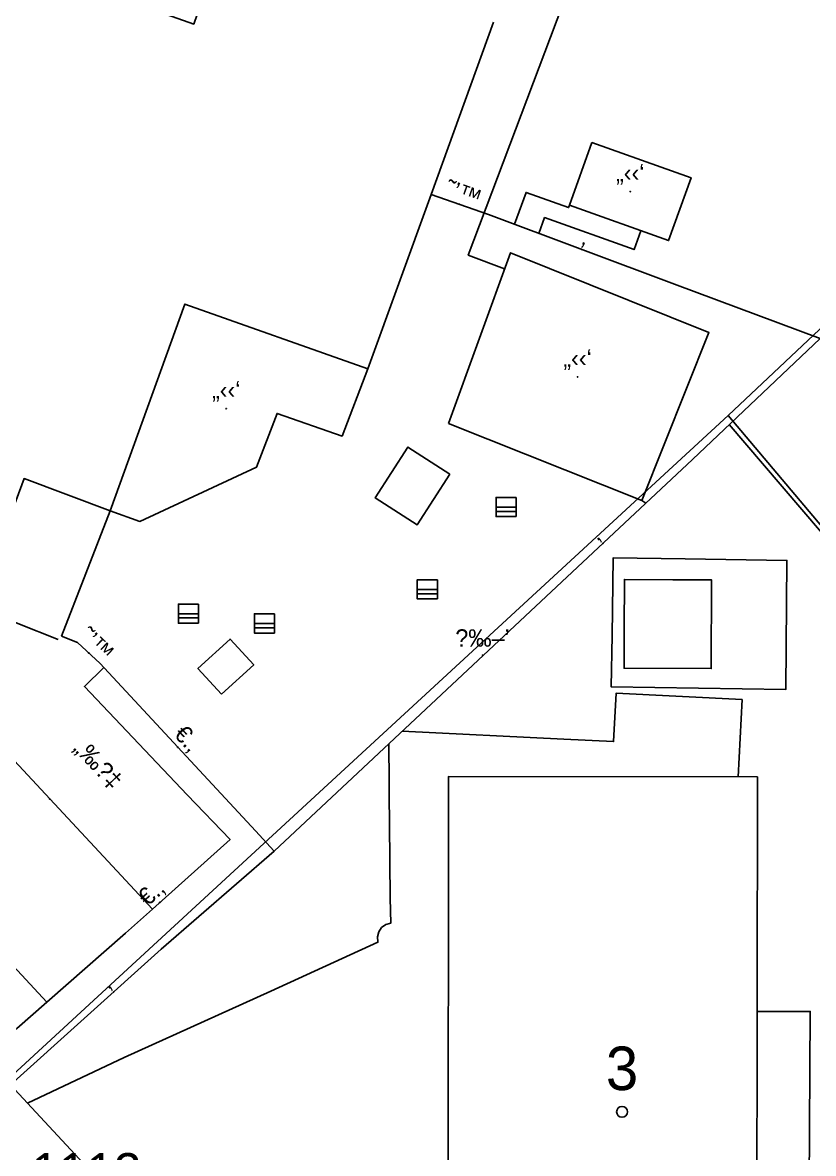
# Model space of a CAD drawing. Header units: metres. Extents: x 218299 to 220222, y 572714 to 574340.
# Drawn here: x 219069.4 to 219105.7, y 573741.8 to 573793.8 of the extents above; entities that cross this region are included whole.
import ezdxf
from ezdxf.enums import TextEntityAlignment as Align

# ---------------------------------------------------------------- set-up
doc = ezdxf.new("R2010")
doc.units = ezdxf.units.M
doc.header["$MEASUREMENT"] = 0
for name, color, linetype in [('1602', 44, 'Continuous'), ('1603', 44, 'Continuous'), ('6241', 7, 'Continuous'), ('A_POINTS', 2, 'Continuous'), ('M2200', 253, 'Continuous'), ('M2207', 253, 'Continuous'), ('M2401', 7, 'Continuous'), ('M2404', 7, 'Continuous'), ('M2407', 253, 'Continuous'), ('M2408', 253, 'Continuous'), ('M2430', 253, 'Continuous'), ('M2601', 253, 'Continuous'), ('M2602', 253, 'Continuous'), ('M2605', 253, 'Continuous'), ('M2612', 253, 'Continuous'), ('M2804', 253, 'Continuous'), ('M5203', 253, 'Continuous'), ('M5250', 253, 'Continuous')]:
    doc.layers.add(name, color=color, linetype=linetype)
doc.styles.add('HEBTXT', font='HEBTXT')
doc.styles.add('MAVAT_HEBTXT', font='HEBTXT')

# ---------------------------------------------------------------- blocks, each defined once
blk = doc.blocks.new('6241')
at = {"color": 0}
blk.add_lwpolyline([(-2, -1.2), (2, -1.2), (2, 1.2), (-2, 1.2)], close=True, dxfattribs=at)
blk.add_lwpolyline([(-2, -1.2), (2, -1.2), (2, 1.2), (-2, 1.2)], close=True, dxfattribs=at)
at = {"color": 0, "const_width": 0.48}
blk.add_lwpolyline([(-1.44, 0), (1.44, 0)], dxfattribs=at)
blk.add_lwpolyline([(-1.44, 0), (1.44, 0)], dxfattribs=at)
at = {"color": 0, "style": 'HEBTXT'}
blk.add_attdef('PIL_NAME', (2.42, 1.776), '', height=1.7, dxfattribs=at)
at = {"color": 0, "style": 'HEBTXT', "flags": 1}
for tag, p in [('TYPE', (2.43, -0.61)), ('MAP_TYPE', (2.423, -2.677))]:
    blk.add_attdef(tag, p, '', height=1.7, dxfattribs=at)
blk = doc.blocks.new('1603')
at = {"layer": 'A_POINTS'}
blk.add_circle((0, 0), 0.25, dxfattribs=at)
at = {"color": 0, "style": 'HEBTXT'}
blk.add_attdef('PARCEL_NUM', text='', height=2, dxfattribs=at).set_placement((0, 1), align=Align.CENTER)
at = {"color": 0, "style": 'HEBTXT', "flags": 1}
blk.add_attdef('LOT_NUM', text='', height=2, dxfattribs=at).set_placement((0, -2.5), align=Align.CENTER)
blk = doc.blocks.new('M2804')
blk.add_circle((0, 0), 0.025)
at = {"style": 'MAVAT_HEBTXT'}
blk.add_attdef('NAME', text='', height=0.8, dxfattribs=at).set_placement((0, 1.59), align=Align.MIDDLE)
blk = doc.blocks.new('M2207')
blk.add_circle((0, 0), 0.025)
at = {"style": 'MAVAT_HEBTXT'}
blk.add_attdef('NAME', text='', height=0.8, dxfattribs=at).set_placement((0, 1.59), align=Align.MIDDLE)
blk = doc.blocks.new('M2601')
blk.add_circle((0, 0), 0.025)
at = {"style": 'MAVAT_HEBTXT'}
blk.add_attdef('NAME', text='', height=0.8, dxfattribs=at).set_placement((0, 1.59), align=Align.MIDDLE)
blk = doc.blocks.new('M2602')
blk.add_circle((0, 0), 0.025)
at = {"style": 'MAVAT_HEBTXT'}
blk.add_attdef('NAME', text='', height=0.8, dxfattribs=at).set_placement((0, 1.59), align=Align.MIDDLE)
blk = doc.blocks.new('M2612')
blk.add_circle((0, 0), 0.025)
at = {"style": 'MAVAT_HEBTXT'}
blk.add_attdef('NAME', text='', height=0.8, dxfattribs=at).set_placement((0, 1.59), align=Align.MIDDLE)
blk = doc.blocks.new('M5203')
for points in [[(1.54, -1.47), (-1.54, -1.47), (-1.54, 1.47), (1.54, 1.47)], [(-1.54, 0), (1.54, 0)], [(1.54, 1.47), (1.54, -1.47)], [(-1.54, -0.66), (1.54, -0.66)]]:
    blk.add_lwpolyline(points)
at = {"style": 'MAVAT_HEBTXT', "flags": 1}
for tag, p in [('MARK', (0, 3.2)), ('HEIGHT', (0, -3.3)), ('NAME', (0, -5.87))]:
    blk.add_attdef(tag, text='', height=0.8, dxfattribs=at).set_placement(p, align=Align.MIDDLE)
blk = doc.blocks.new('M2430')
blk.add_circle((0, 0), 0.025)
at = {"style": 'MAVAT_HEBTXT'}
blk.add_attdef('NAME', text='', height=0.8, dxfattribs=at).set_placement((0, 1.25), align=Align.MIDDLE)
blk = doc.blocks.new('111')
at = {"layer": 'M2200'}
blk.add_polyline3d([(219091.006, 573793.817, 580.773), (219088.135, 573785.898, 580.773), (219085.226, 573777.874, 580.773), (219085.226, 573777.874, 580.773), (219076.824, 573780.858, 582.648), (219076.824, 573780.858, 582.648), (219073.388, 573771.354, 581.148), (219073.388, 573771.354, 581.148), (219069.435, 573772.836, 581.223), (219067.241, 573766.921, 581.223), (219061.829, 573768.961, 581.223), (219063.614, 573773.644, 581.223), (219056.118, 573776.279, 580.773), (219057.196, 573779.321, 580.773), (219055.121, 573780.093, 580.773), (219056.186, 573782.993, 580.773), (219055.089, 573783.452, 579.873), (219056.934, 573788.59, 579.873), (219061.755, 573786.811, 580.773), (219065.825, 573797.77, 580.848), (219077.233, 573793.727, 580.773), (219077.993, 573795.915, 580.773)], dxfattribs=at)
blk.add_polyline3d([(219103.121, 573759.137, 581.505), (219103.087, 573727.798, 581.505), (219097.853, 573727.803, 581.403), (219090.688, 573727.811, 581.265), (219090.691, 573731.189, 581.505), (219088.863, 573731.191, 581.505), (219088.863, 573731.191, 581.505), (219088.867, 573734.838, 581.505), (219090.479, 573734.836, 581.505), (219090.482, 573738.045, 581.505), (219088.916, 573738.046, 581.505), (219088.939, 573759.153, 581.505)], close=True, dxfattribs=at)
at = {"layer": 'M2207'}
for points in [[(219095.516, 573788.286, 579.105), (219100.076, 573786.66, 579.105), (219099.046, 573783.772, 579.105), (219094.486, 573785.398, 579.255), (219094.486, 573785.398, 579.255)], [(219088.935, 573775.37, 578.43), (219097.816, 573771.83, 578.43), (219097.816, 573771.83, 578.43), (219100.894, 573779.552, 578.43), (219091.784, 573783.219, 578.43), (219088.935, 573775.37, 578.43)], [(219073.388, 573771.354, 578.828), (219074.753, 573770.868, 578.828), (219080.108, 573773.357, 578.828), (219081.061, 573775.833, 578.828), (219084.046, 573774.793, 578.828), (219085.226, 573777.874, 579.428), (219076.824, 573780.858, 579.428)]]:
    blk.add_polyline3d(points, close=True, dxfattribs=at)
at = {"layer": 'M2401'}
for points in [[(219099.808, 573769.143, 577.072), (219096.498, 573769.191, 577.072), (219096.446, 573765.632, 577.072), (219096.412, 573763.265, 577.072), (219104.436, 573763.153, 577.072), (219104.479, 573769.076, 577.072), (219099.808, 573769.143, 577.072)], [(219099.238, 573768.192, 577.184), (219097.018, 573768.201, 577.184), (219097.009, 573765.894, 577.184), (219097.001, 573764.12, 577.184), (219101.003, 573764.104, 577.184), (219101.02, 573768.185, 577.184), (219099.238, 573768.192, 577.184)]]:
    blk.add_polyline3d(points, dxfattribs=at)
at = {"layer": 'M2404'}
for points in [[(219099.808, 573769.143, 577.072), (219096.498, 573769.191, 577.072), (219096.446, 573765.632, 577.072), (219096.412, 573763.265, 577.072), (219104.436, 573763.153, 577.072), (219104.479, 573769.076, 577.072), (219099.808, 573769.143, 577.072)], [(219099.238, 573768.192, 577.184), (219097.018, 573768.201, 577.184), (219097.009, 573765.894, 577.184), (219097.001, 573764.12, 577.184), (219101.003, 573764.104, 577.184), (219101.02, 573768.185, 577.184), (219099.238, 573768.192, 577.184)]]:
    blk.add_polyline3d(points, dxfattribs=at)
at = {"layer": 'M2407'}
for points in [[(219094.44, 573795.334, 576.772), (219089.844, 573783.11, 576.772), (219091.513, 573782.473, 576.772)], [(219091.973, 573784.525, 576.775), (219092.494, 573785.988, 576.775), (219094.448, 573785.292, 576.775), (219094.486, 573785.398, 576.775)], [(219097.769, 573784.227, 576.775), (219097.461, 573783.363, 576.775), (219093.345, 573784.83, 576.775), (219093.087, 573784.108, 576.775)], [(219097.816, 573771.83, 576.622), (219097.994, 573771.703, 576.622)], [(219102.243, 573759.138, 577.222), (219102.423, 573762.681, 577.222), (219096.631, 573762.975, 577.222), (219096.518, 573760.749, 577.222), (219094.238, 573760.861, 577.222)], [(219094.238, 573760.861, 577.222), (219086.809, 573761.227, 577.222)], [(219086.195, 573760.652, 577.222), (219086.21, 573758.894, 577.222)], [(219086.21, 573758.894, 577.222), (219086.215, 573758.267, 577.222)], [(219086.215, 573758.267, 577.222), (219086.227, 573756.965, 577.222)], [(219086.227, 573756.965, 577.222), (219086.257, 573753.555, 577.222)], [(219086.257, 573753.555, 577.222), (219086.279, 573752.409, 577.132), (219086.053, 573752.343, 577.132), (219085.862, 573752.206, 577.132), (219085.728, 573752.013, 577.132), (219085.666, 573751.787, 577.132), (219085.682, 573751.553, 577.132), (219085.688, 573751.533, 577.132), (219080.777, 573749.278, 577.132), (219074.041, 573746.234, 577.132), (219069.589, 573744.139, 577.132)], [(219105.508, 573740.304, 577.147), (219105.548, 573748.356, 577.147), (219103.11, 573748.342, 577.147)]]:
    blk.add_polyline3d(points, dxfattribs=at)
at = {"layer": 'M2408'}
blk.add_polyline3d([(219070.998, 573765.438, 576.87), (219069.153, 573766.179, 576.87), (219067.271, 573766.935, 576.87)], dxfattribs=at)
at = {"layer": 'M2430'}
for points in [[(219065.903, 573763.173, 576.938), (219075.333, 573753.055, 577.208)], [(219059.795, 573757.523, 577.067), (219063.287, 573753.793, 577.157), (219064.662, 573755.048, 577.157), (219070.483, 573748.775, 577.157)]]:
    blk.add_polyline3d(points, dxfattribs=at)
at = {"layer": 'M2601'}
for points in [[(219090.766, 573784.976, 578.167), (219099.311, 573781.778, 578.201)], [(219111.04, 573784.092, 578.167), (219109.964, 573783.029, 578.167), (219106.003, 573779.272, 578.228), (219100.139, 573773.711, 578.317), (219080.925, 573755.716, 578.688)], [(219099.311, 573781.778, 578.201), (219106.003, 573779.272, 578.228)], [(219080.925, 573755.716, 578.568), (219075.73, 573751.21, 578.748), (219068.814, 573744.974, 578.928), (219069.589, 573744.139, 578.928), (219072.366, 573741.148, 578.928), (219074.124, 573739.651, 579.108), (219073.14, 573738.79, 579.108), (219073.063, 573736.713, 578.928), (219073.063, 573736.713, 578.928)]]:
    blk.add_polyline3d(points, dxfattribs=at)
at = {"layer": 'M2602'}
for points in [[(219073.388, 573771.354, 581.148), (219071.156, 573765.599, 581.148)], [(219071.156, 573765.599, 578.448), (219071.894, 573765.31, 578.448)], [(219072.931, 573764.334, 578.448), (219080.061, 573756.647, 578.448)], [(219073.099, 573764.153, 577.038), (219072.212, 573763.286, 577.128), (219076.924, 573758.307, 577.398), (219078.901, 573756.252, 577.398), (219075.333, 573753.055, 577.398), (219074.098, 573751.949, 577.398), (219070.483, 573748.775, 577.398), (219069.1, 573747.561, 577.398), (219066.921, 573745.602, 577.398), (219064.59, 573748.331, 577.308)], [(219080.061, 573756.647, 578.448), (219080.925, 573755.716, 578.448)]]:
    blk.add_polyline3d(points, dxfattribs=at)
at = {"layer": 'M2605'}
for points in [[(219103.365, 573773.525, 577.066), (219101.831, 573775.316, 577.034)], [(219111.005, 573759.042, 577.178), (219115.766, 573758.939, 577.178), (219108.691, 573767.303, 577.178), (219103.365, 573773.525, 577.066)]]:
    blk.add_polyline3d(points, dxfattribs=at)
at = {"layer": 'M2612'}
for points in [[(219088.135, 573785.898, 578.167), (219090.766, 573784.976, 578.167)], [(219072.931, 573764.334, 578.448), (219071.894, 573765.31, 578.448)]]:
    blk.add_polyline3d(points, dxfattribs=at)
at = {"layer": 'M5250'}
for points in [[(219088.998, 573773.046, 576.825), (219087.493, 573770.711, 576.825), (219085.568, 573771.952, 576.825), (219087.073, 573774.287, 576.825), (219088.998, 573773.046, 576.825)], [(219078.506, 573762.925, 576.809), (219079.985, 573764.279, 576.809), (219078.904, 573765.46, 576.809), (219077.425, 573764.106, 576.809), (219078.506, 573762.925, 576.809)]]:
    blk.add_polyline3d(points, dxfattribs=at)
at = {"layer": 'M2207'}
ref = blk.add_blockref('M2207', (219097.281, 573786.029), dxfattribs=dict(at, xscale=0.5, yscale=0.5, zscale=0.5))
ref.add_attrib('NAME', '„‹‹‘', dxfattribs={"layer": '0', "height": 0.8, "style": 'MAVAT_HEBTXT'}).set_placement((219097.281, 573786.825), align=Align.MIDDLE)
ref = blk.add_blockref('M2207', (219094.861, 573777.511), dxfattribs=dict(at, xscale=0.5, yscale=0.5, zscale=0.5))
ref.add_attrib('NAME', '„‹‹‘', dxfattribs={"layer": '0', "height": 0.8, "style": 'MAVAT_HEBTXT'}).set_placement((219094.861, 573778.307), align=Align.MIDDLE)
ref = blk.add_blockref('M2207', (219078.723, 573776.05), dxfattribs=dict(at, xscale=0.5, yscale=0.5, zscale=0.5))
ref.add_attrib('NAME', '„‹‹‘', dxfattribs={"layer": '0', "height": 0.8, "style": 'MAVAT_HEBTXT'}).set_placement((219078.723, 573776.846), align=Align.MIDDLE)
at = {"layer": 'M2430'}
ref = blk.add_blockref('M2430', (219070.618, 573758.114), dxfattribs=dict(at, xscale=0.5, yscale=0.5, zscale=0.5))
ref.add_attrib('NAME', '„‰\x90‡', dxfattribs={"layer": '0', "height": 0.8, "rotation": 312.9833, "style": 'MAVAT_HEBTXT'}).set_placement((219072.81, 573759.689), align=Align.MIDDLE)
at = {"layer": 'M2601'}
ref = blk.add_blockref('M2601', (219095.038, 573783.377), dxfattribs=dict(at, xscale=0.5, yscale=0.5, zscale=0.5))
ref.add_attrib('NAME', '‚', dxfattribs={"layer": '0', "height": 0.8, "rotation": 339.476, "style": 'MAVAT_HEBTXT'}).set_placement((219095.231, 573783.892), align=Align.MIDDLE)
ref = blk.add_blockref('M2601', (219096.025, 573769.859), dxfattribs=dict(at, xscale=0.5, yscale=0.5, zscale=0.5))
ref.add_attrib('NAME', '‚', dxfattribs={"layer": '0', "height": 0.8, "rotation": 43.124, "style": 'MAVAT_HEBTXT'}).set_placement((219095.649, 573770.26), align=Align.MIDDLE)
ref = blk.add_blockref('M2601', (219073.548, 573749.242), dxfattribs=dict(at, xscale=0.5, yscale=0.5, zscale=0.5))
ref.add_attrib('NAME', '‚', dxfattribs={"layer": '0', "height": 0.8, "rotation": 39.254, "style": 'MAVAT_HEBTXT'}).set_placement((219073.2, 573749.668), align=Align.MIDDLE)
at = {"layer": 'M2602'}
ref = blk.add_blockref('M2602', (219076.496, 573760.491), dxfattribs=dict(at, xscale=0.5, yscale=0.5, zscale=0.5))
ref.add_attrib('NAME', '€.‚', dxfattribs={"layer": '0', "height": 0.8, "rotation": 312.8484, "style": 'MAVAT_HEBTXT'}).set_placement((219076.899, 573760.865), align=Align.MIDDLE)
ref = blk.add_blockref('M2602', (219075.675, 573753.361), dxfattribs=dict(at, xscale=0.5, yscale=0.5, zscale=0.5))
ref.add_attrib('NAME', '€.‚', dxfattribs={"layer": '0', "height": 0.8, "rotation": 41.8562, "style": 'MAVAT_HEBTXT'}).set_placement((219075.308, 573753.771), align=Align.MIDDLE)
at = {"layer": 'M2612'}
ref = blk.add_blockref('M2612', (219089.451, 573785.437), dxfattribs=dict(at, xscale=0.5, yscale=0.5, zscale=0.5))
ref.add_attrib('NAME', '˜’™', dxfattribs={"layer": '0', "height": 0.8, "rotation": 340.6946, "style": 'MAVAT_HEBTXT'}).set_placement((219089.632, 573785.956), align=Align.MIDDLE)
ref = blk.add_blockref('M2612', (219072.412, 573764.822), dxfattribs=dict(at, xscale=0.5, yscale=0.5, zscale=0.5))
ref.add_attrib('NAME', '˜’™', dxfattribs={"layer": '0', "height": 0.8, "rotation": 316.7409, "style": 'MAVAT_HEBTXT'}).set_placement((219072.789, 573765.223), align=Align.MIDDLE)
at = {"layer": 'M2804'}
ref = blk.add_blockref('M2804', (219090.497, 573764.719, 588.33), dxfattribs=dict(at, xscale=0.5, yscale=0.5, zscale=0.5))
ref.add_attrib('NAME', '\x8d‰–’', dxfattribs={"layer": '0', "height": 0.8, "style": 'MAVAT_HEBTXT'}).set_placement((219090.497, 573765.514, 588.33), align=Align.MIDDLE)
at = {"layer": 'M5203', "xscale": 0.3, "yscale": 0.3, "zscale": 0.3}
for p in [(219091.581, 573771.531, 576.809), (219087.96, 573767.746, 576.809), (219076.988, 573766.63, 576.847), (219080.48, 573766.183, 576.809)]:
    blk.add_blockref('M5203', p, dxfattribs=at)

msp = doc.modelspace()

# ---------------------------------------------------------------- linework, layer by layer
at = {"layer": '1602'}
for points in [[(219101.78, 573775.73), (219145.25, 573816.69), (219129.66, 573836.18), (219246.24, 573903.5), (219252.95, 573901.6), (219291.03, 573831.29), (219232.4932, 573797.3752), (219216.07, 573787.86), (219214.21, 573801.38), (219096.7179, 573707.0183), (219091.23, 573713), (219129.08, 573743.37)], [(219084.621, 573719.931), (219076.961, 573728.281), (219076.22, 573729.19), (219064.98, 573741.83), (219101.78, 573775.73), (219129.08, 573743.37), (219091.23, 573713), (219089.26, 573715.18)]]:
    msp.add_lwpolyline(points, close=True, dxfattribs=at)
msp.add_lwpolyline([(219145.25, 573816.69), (219101.78, 573775.73), (219064.98, 573741.83)], dxfattribs=at)

# ---------------------------------------------------------------- block references
msp.add_blockref('111', (0, 0))
at = {"layer": '1603'}
msp.add_blockref('1603', (219096.9061, 573743.7375), dxfattribs=at).add_auto_attribs({'PARCEL_NUM': '3'})
at = {"layer": '6241'}
ref = msp.add_blockref('6241', (219066.0668, 573740.7009), dxfattribs=dict(at, rotation=315.1307403199027))
ref.add_attrib('PIL_NAME', '1113', (219069.777, 573740.1407), dxfattribs={"layer": '0', "color": 0, "height": 1.7, "style": 'HEBTXT'})

doc.saveas('drawing.dxf')
